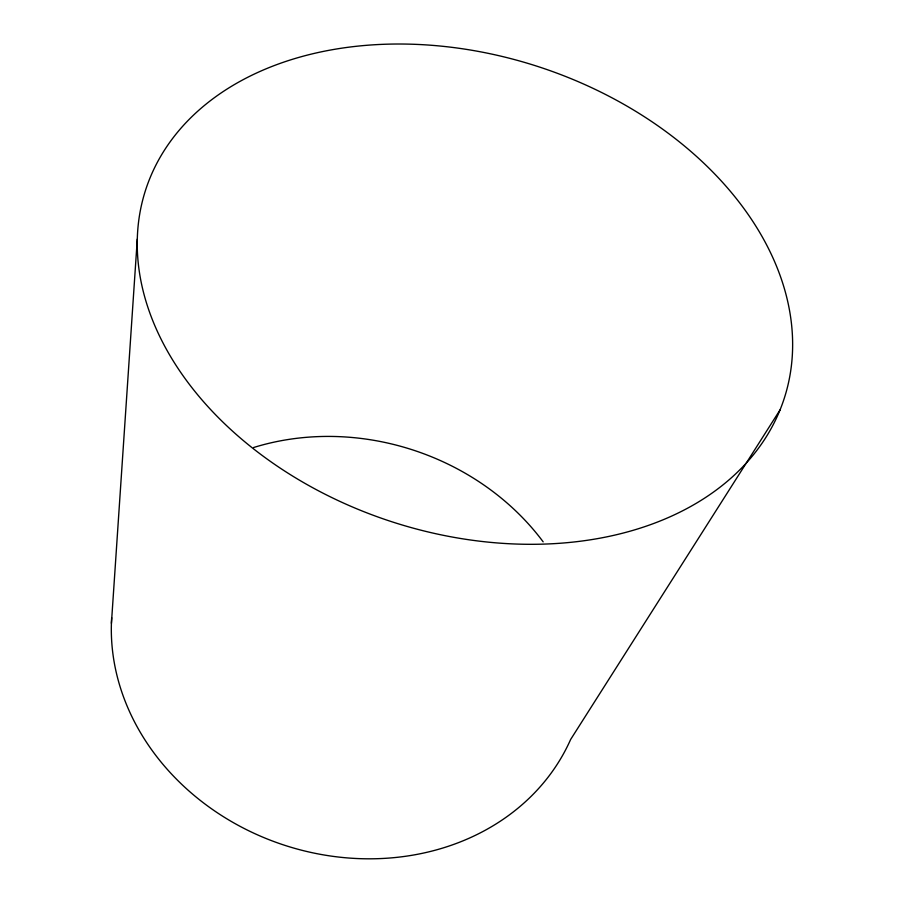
<?xml version="1.0" encoding="UTF-8"?>
<svg xmlns="http://www.w3.org/2000/svg" width="904" height="904" viewBox="0 0 904 904"><rect width="100%" height="100%" fill="white"/><g stroke="black" fill="none" stroke-linecap="round" stroke-linejoin="round"><path stroke-width="1.36" d="M111.418 623.319L137.295 239.097M780.028 409.941A335.881 239.04 18.2 0 1 229.424 428.293A335.881 239.04 18.2 0 1 385.353 44.239A335.881 239.04 18.2 0 1 780.028 409.941L570.616 739.506A240.385 207.796 18.2 0 1 299.348 849.624A240.385 207.796 18.2 0 1 111.678 617.737M253.549 447.536A240.385 207.796 18.2 0 1 543.168 541.846"/></g></svg>
